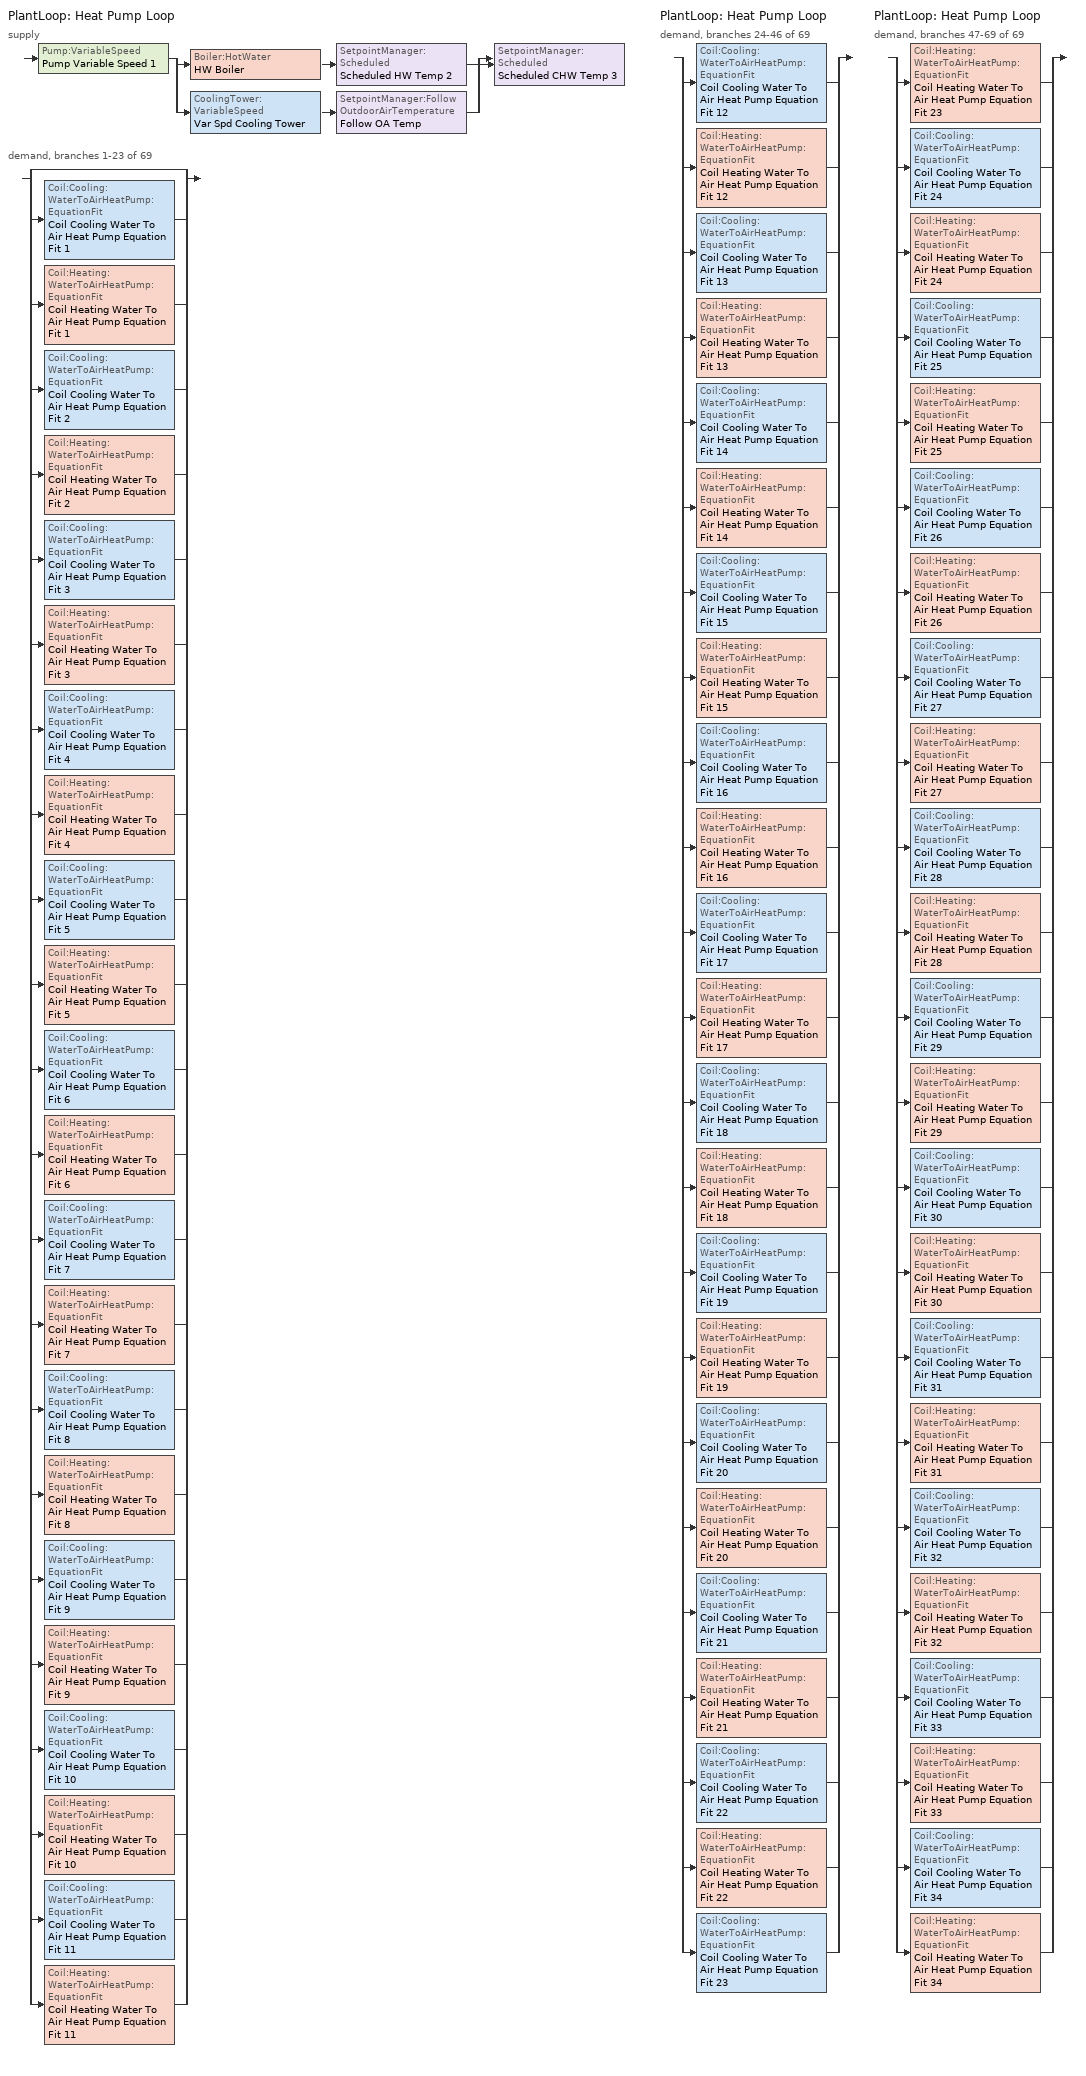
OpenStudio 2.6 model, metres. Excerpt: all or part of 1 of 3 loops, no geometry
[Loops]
PlantLoop 'Heat Pump Loop'
 supply: Pump:VariableSpeed 'Pump Variable Speed 1' > split
  | Boiler:HotWater 'HW Boiler' > SetpointManager:Scheduled 'Scheduled HW Temp 2'
  | CoolingTower:VariableSpeed 'Var Spd Cooling Tower' > SetpointManager:FollowOutdoorAirTemperature 'Follow OA Temp'
  join > SetpointManager:Scheduled 'Scheduled CHW Temp 3'
 demand, branches 1-23 of 69: split
  | bypass
  | Coil:Cooling:WaterToAirHeatPump:EquationFit 'Coil Cooling Water To Air Heat Pump Equation Fit 1'
  | Coil:Heating:WaterToAirHeatPump:EquationFit 'Coil Heating Water To Air Heat Pump Equation Fit 1'
  | Coil:Cooling:WaterToAirHeatPump:EquationFit 'Coil Cooling Water To Air Heat Pump Equation Fit 2'
  | Coil:Heating:WaterToAirHeatPump:EquationFit 'Coil Heating Water To Air Heat Pump Equation Fit 2'
  | Coil:Cooling:WaterToAirHeatPump:EquationFit 'Coil Cooling Water To Air Heat Pump Equation Fit 3'
  | Coil:Heating:WaterToAirHeatPump:EquationFit 'Coil Heating Water To Air Heat Pump Equation Fit 3'
  | Coil:Cooling:WaterToAirHeatPump:EquationFit 'Coil Cooling Water To Air Heat Pump Equation Fit 4'
  | Coil:Heating:WaterToAirHeatPump:EquationFit 'Coil Heating Water To Air Heat Pump Equation Fit 4'
  | Coil:Cooling:WaterToAirHeatPump:EquationFit 'Coil Cooling Water To Air Heat Pump Equation Fit 5'
  | Coil:Heating:WaterToAirHeatPump:EquationFit 'Coil Heating Water To Air Heat Pump Equation Fit 5'
  | Coil:Cooling:WaterToAirHeatPump:EquationFit 'Coil Cooling Water To Air Heat Pump Equation Fit 6'
  | Coil:Heating:WaterToAirHeatPump:EquationFit 'Coil Heating Water To Air Heat Pump Equation Fit 6'
  | Coil:Cooling:WaterToAirHeatPump:EquationFit 'Coil Cooling Water To Air Heat Pump Equation Fit 7'
  | Coil:Heating:WaterToAirHeatPump:EquationFit 'Coil Heating Water To Air Heat Pump Equation Fit 7'
  | Coil:Cooling:WaterToAirHeatPump:EquationFit 'Coil Cooling Water To Air Heat Pump Equation Fit 8'
  | Coil:Heating:WaterToAirHeatPump:EquationFit 'Coil Heating Water To Air Heat Pump Equation Fit 8'
  | Coil:Cooling:WaterToAirHeatPump:EquationFit 'Coil Cooling Water To Air Heat Pump Equation Fit 9'
  | Coil:Heating:WaterToAirHeatPump:EquationFit 'Coil Heating Water To Air Heat Pump Equation Fit 9'
  | Coil:Cooling:WaterToAirHeatPump:EquationFit 'Coil Cooling Water To Air Heat Pump Equation Fit 10'
  | Coil:Heating:WaterToAirHeatPump:EquationFit 'Coil Heating Water To Air Heat Pump Equation Fit 10'
  | Coil:Cooling:WaterToAirHeatPump:EquationFit 'Coil Cooling Water To Air Heat Pump Equation Fit 11'
  | Coil:Heating:WaterToAirHeatPump:EquationFit 'Coil Heating Water To Air Heat Pump Equation Fit 11'
PlantLoop 'Heat Pump Loop'
 demand, branches 24-46 of 69: split
  | Coil:Cooling:WaterToAirHeatPump:EquationFit 'Coil Cooling Water To Air Heat Pump Equation Fit 12'
  | Coil:Heating:WaterToAirHeatPump:EquationFit 'Coil Heating Water To Air Heat Pump Equation Fit 12'
  | Coil:Cooling:WaterToAirHeatPump:EquationFit 'Coil Cooling Water To Air Heat Pump Equation Fit 13'
  | Coil:Heating:WaterToAirHeatPump:EquationFit 'Coil Heating Water To Air Heat Pump Equation Fit 13'
  | Coil:Cooling:WaterToAirHeatPump:EquationFit 'Coil Cooling Water To Air Heat Pump Equation Fit 14'
  | Coil:Heating:WaterToAirHeatPump:EquationFit 'Coil Heating Water To Air Heat Pump Equation Fit 14'
  | Coil:Cooling:WaterToAirHeatPump:EquationFit 'Coil Cooling Water To Air Heat Pump Equation Fit 15'
  | Coil:Heating:WaterToAirHeatPump:EquationFit 'Coil Heating Water To Air Heat Pump Equation Fit 15'
  | Coil:Cooling:WaterToAirHeatPump:EquationFit 'Coil Cooling Water To Air Heat Pump Equation Fit 16'
  | Coil:Heating:WaterToAirHeatPump:EquationFit 'Coil Heating Water To Air Heat Pump Equation Fit 16'
  | Coil:Cooling:WaterToAirHeatPump:EquationFit 'Coil Cooling Water To Air Heat Pump Equation Fit 17'
  | Coil:Heating:WaterToAirHeatPump:EquationFit 'Coil Heating Water To Air Heat Pump Equation Fit 17'
  | Coil:Cooling:WaterToAirHeatPump:EquationFit 'Coil Cooling Water To Air Heat Pump Equation Fit 18'
  | Coil:Heating:WaterToAirHeatPump:EquationFit 'Coil Heating Water To Air Heat Pump Equation Fit 18'
  | Coil:Cooling:WaterToAirHeatPump:EquationFit 'Coil Cooling Water To Air Heat Pump Equation Fit 19'
  | Coil:Heating:WaterToAirHeatPump:EquationFit 'Coil Heating Water To Air Heat Pump Equation Fit 19'
  | Coil:Cooling:WaterToAirHeatPump:EquationFit 'Coil Cooling Water To Air Heat Pump Equation Fit 20'
  | Coil:Heating:WaterToAirHeatPump:EquationFit 'Coil Heating Water To Air Heat Pump Equation Fit 20'
  | Coil:Cooling:WaterToAirHeatPump:EquationFit 'Coil Cooling Water To Air Heat Pump Equation Fit 21'
  | Coil:Heating:WaterToAirHeatPump:EquationFit 'Coil Heating Water To Air Heat Pump Equation Fit 21'
  | Coil:Cooling:WaterToAirHeatPump:EquationFit 'Coil Cooling Water To Air Heat Pump Equation Fit 22'
  | Coil:Heating:WaterToAirHeatPump:EquationFit 'Coil Heating Water To Air Heat Pump Equation Fit 22'
  | Coil:Cooling:WaterToAirHeatPump:EquationFit 'Coil Cooling Water To Air Heat Pump Equation Fit 23'
PlantLoop 'Heat Pump Loop'
 demand, branches 47-69 of 69: split
  | Coil:Heating:WaterToAirHeatPump:EquationFit 'Coil Heating Water To Air Heat Pump Equation Fit 23'
  | Coil:Cooling:WaterToAirHeatPump:EquationFit 'Coil Cooling Water To Air Heat Pump Equation Fit 24'
  | Coil:Heating:WaterToAirHeatPump:EquationFit 'Coil Heating Water To Air Heat Pump Equation Fit 24'
  | Coil:Cooling:WaterToAirHeatPump:EquationFit 'Coil Cooling Water To Air Heat Pump Equation Fit 25'
  | Coil:Heating:WaterToAirHeatPump:EquationFit 'Coil Heating Water To Air Heat Pump Equation Fit 25'
  | Coil:Cooling:WaterToAirHeatPump:EquationFit 'Coil Cooling Water To Air Heat Pump Equation Fit 26'
  | Coil:Heating:WaterToAirHeatPump:EquationFit 'Coil Heating Water To Air Heat Pump Equation Fit 26'
  | Coil:Cooling:WaterToAirHeatPump:EquationFit 'Coil Cooling Water To Air Heat Pump Equation Fit 27'
  | Coil:Heating:WaterToAirHeatPump:EquationFit 'Coil Heating Water To Air Heat Pump Equation Fit 27'
  | Coil:Cooling:WaterToAirHeatPump:EquationFit 'Coil Cooling Water To Air Heat Pump Equation Fit 28'
  | Coil:Heating:WaterToAirHeatPump:EquationFit 'Coil Heating Water To Air Heat Pump Equation Fit 28'
  | Coil:Cooling:WaterToAirHeatPump:EquationFit 'Coil Cooling Water To Air Heat Pump Equation Fit 29'
  | Coil:Heating:WaterToAirHeatPump:EquationFit 'Coil Heating Water To Air Heat Pump Equation Fit 29'
  | Coil:Cooling:WaterToAirHeatPump:EquationFit 'Coil Cooling Water To Air Heat Pump Equation Fit 30'
  | Coil:Heating:WaterToAirHeatPump:EquationFit 'Coil Heating Water To Air Heat Pump Equation Fit 30'
  | Coil:Cooling:WaterToAirHeatPump:EquationFit 'Coil Cooling Water To Air Heat Pump Equation Fit 31'
  | Coil:Heating:WaterToAirHeatPump:EquationFit 'Coil Heating Water To Air Heat Pump Equation Fit 31'
  | Coil:Cooling:WaterToAirHeatPump:EquationFit 'Coil Cooling Water To Air Heat Pump Equation Fit 32'
  | Coil:Heating:WaterToAirHeatPump:EquationFit 'Coil Heating Water To Air Heat Pump Equation Fit 32'
  | Coil:Cooling:WaterToAirHeatPump:EquationFit 'Coil Cooling Water To Air Heat Pump Equation Fit 33'
  | Coil:Heating:WaterToAirHeatPump:EquationFit 'Coil Heating Water To Air Heat Pump Equation Fit 33'
  | Coil:Cooling:WaterToAirHeatPump:EquationFit 'Coil Cooling Water To Air Heat Pump Equation Fit 34'
  | Coil:Heating:WaterToAirHeatPump:EquationFit 'Coil Heating Water To Air Heat Pump Equation Fit 34'
[Sizing:Zone] Zone Cooling Design Supply Air Temperature Input Method=SupplyAirTemperature; Zone Cooling Design Supply Air Temperature {C}=14; Zone Cooling Design Supply Air Temperature Difference {deltaC}=11.11; Zone Heating Design Supply Air Temperature Input Method=SupplyAirTemperature; Zone Heating Design Supply Air Temperature {C}=40; Zone Heating Design Supply Air Temperature Difference {deltaC}=11.11; Zone Cooling Design Supply Air Humidity Ratio {kg-H2O/kg-air}=0.0085; Zone Heating Design Supply Air Humidity Ratio {kg-H2O/kg-air}=0.008; Cooling Design Air Flow Method=DesignDay; Heating Design Air Flow Method=DesignDay; Account for Dedicated Outdoor Air System=Yes; Dedicated Outdoor Air System Control Strategy=NeutralSupplyAir; Dedicated Outdoor Air Low Setpoint Temperature for Design {C}=autosize; Dedicated Outdoor Air High Setpoint Temperature for Design {C}=autosize
Thermal Zone: Data211; Thermal Zone: Data113; Thermal Zone: MEEL215; Thermal Zone: Restrooms212; Thermal Zone: MEEL117; Thermal Zone: Restrooms114
[Zone equipment]
Thermal Zone: Data211: Zone HVAC Water To Air Heat Pump 25
Thermal Zone: Data113: Zone HVAC Water To Air Heat Pump 18
Thermal Zone: MEEL215: Zone HVAC Water To Air Heat Pump 30
Thermal Zone: Restrooms212: Zone HVAC Water To Air Heat Pump 26
Thermal Zone: MEEL117: Zone HVAC Water To Air Heat Pump 14
Thermal Zone: Restrooms114: Zone HVAC Water To Air Heat Pump 32
[PlantLoop]
Heat Pump Loop: Fluid Type=Water; Glycol Concentration=0; Maximum Loop Temperature {C}=80; Minimum Loop Temperature {C}=5; Plant Loop Volume {m3}=Autocalculate; Load Distribution Scheme=Optimal
[Sizing:Plant]
Heat Pump Loop: Loop Type=Condenser; Design Loop Exit Temperature {C}=29.4444; Loop Design Temperature Difference {deltaC}=5.55556; Sizing Option=Coincident; Zone Timesteps in Averaging Window=1; Coincident Sizing Factor Mode=None
[Pump:VariableSpeed]
Pump Variable Speed 1: Rated Pump Head {Pa}=134508; Motor Efficiency=0.9; Coefficient 1 of the Part Load Performance Curve=0; Coefficient 2 of the Part Load Performance Curve=0.0216; Coefficient 3 of the Part Load Performance Curve=-0.0325; Coefficient 4 of the Part Load Performance Curve=1.0095; Pump Control Type=Continuous; Skin Loss Radiative Fraction=0.5; Design Power Sizing Method=PowerPerFlowPerPressure; Design Electric Power per Unit Flow Rate {W/(m3/s)}=348701.1; Design Shaft Power per Unit Flow Rate per Unit Head {W-s/m3-Pa}=1.28205; Design Minimum Flow Rate Fraction=0.2
[Fan:OnOff] Availability Schedule=Always On Discrete; Fan Efficiency=0.75; Pressure Rise {Pa}=286.187; Maximum Flow Rate {m3/s}=autosize; Motor Efficiency=0.9; Motor In Airstream Fraction=1
Name | Fan Power Ratio Function of Speed Ratio Curve | Fan Efficiency Ratio Function of Speed Ratio Curve
Fan On Off 1 | Fan On Off Power Curve | Fan On Off Efficiency Curve
Fan On Off 2 | Fan On Off Power Curve 16 | Fan On Off Efficiency Curve 16
Fan On Off 3 | Fan On Off Power Curve 17 | Fan On Off Efficiency Curve 17
Fan On Off 4 | Fan On Off Power Curve 18 | Fan On Off Efficiency Curve 18
Fan On Off 5 | Fan On Off Power Curve 19 | Fan On Off Efficiency Curve 19
Fan On Off 6 | Fan On Off Power Curve 20 | Fan On Off Efficiency Curve 20
Fan On Off 7 | Fan On Off Power Curve 21 | Fan On Off Efficiency Curve 21
Fan On Off 8 | Fan On Off Power Curve 22 | Fan On Off Efficiency Curve 22
Fan On Off 9 | Fan On Off Power Curve 23 | Fan On Off Efficiency Curve 23
Fan On Off 10 | Fan On Off Power Curve 24 | Fan On Off Efficiency Curve 24
Fan On Off 11 | Fan On Off Power Curve 25 | Fan On Off Efficiency Curve 25
Fan On Off 12 | Fan On Off Power Curve 26 | Fan On Off Efficiency Curve 26
Fan On Off 13 | Fan On Off Power Curve 27 | Fan On Off Efficiency Curve 27
Fan On Off 14 | Fan On Off Power Curve 28 | Fan On Off Efficiency Curve 28
Fan On Off 15 | Fan On Off Power Curve 29 | Fan On Off Efficiency Curve 29
Fan On Off 16 | Fan On Off Power Curve 30 | Fan On Off Efficiency Curve 30
Fan On Off 17 | Fan On Off Power Curve 31 | Fan On Off Efficiency Curve 31
Fan On Off 18 | Fan On Off Power Curve 32 | Fan On Off Efficiency Curve 32
Fan On Off 19 | Fan On Off Power Curve 33 | Fan On Off Efficiency Curve 33
Fan On Off 20 | Fan On Off Power Curve 34 | Fan On Off Efficiency Curve 34
Fan On Off 21 | Fan On Off Power Curve 35 | Fan On Off Efficiency Curve 35
Fan On Off 22 | Fan On Off Power Curve 36 | Fan On Off Efficiency Curve 36
Fan On Off 23 | Fan On Off Power Curve 37 | Fan On Off Efficiency Curve 37
Fan On Off 24 | Fan On Off Power Curve 38 | Fan On Off Efficiency Curve 38
Fan On Off 25 | Fan On Off Power Curve 39 | Fan On Off Efficiency Curve 39
Fan On Off 26 | Fan On Off Power Curve 40 | Fan On Off Efficiency Curve 40
Fan On Off 27 | Fan On Off Power Curve 41 | Fan On Off Efficiency Curve 41
Fan On Off 28 | Fan On Off Power Curve 42 | Fan On Off Efficiency Curve 42
Fan On Off 29 | Fan On Off Power Curve 43 | Fan On Off Efficiency Curve 43
Fan On Off 30 | Fan On Off Power Curve 44 | Fan On Off Efficiency Curve 44
Fan On Off 31 | Fan On Off Power Curve 45 | Fan On Off Efficiency Curve 45
Fan On Off 32 | Fan On Off Power Curve 46 | Fan On Off Efficiency Curve 46
Fan On Off 33 | Fan On Off Power Curve 47 | Fan On Off Efficiency Curve 47
Fan On Off 34 | Fan On Off Power Curve 48 | Fan On Off Efficiency Curve 48
[Coil:Cooling:WaterToAirHeatPump:EquationFit] Rated Cooling Coefficient of Performance {W/W}=6.45; Total Cooling Capacity Coefficient 1=-9.14907; Total Cooling Capacity Coefficient 2=10.8781; Total Cooling Capacity Coefficient 3=-1.71878; Total Cooling Capacity Coefficient 4=0.746415; Total Cooling Capacity Coefficient 5=0; Sensible Cooling Capacity Coefficient 1=-5.46269; Sensible Cooling Capacity Coefficient 2=17.9597; Sensible Cooling Capacity Coefficient 3=-11.8782; Sensible Cooling Capacity Coefficient 4=-0.980163; Sensible Cooling Capacity Coefficient 5=0.767286; Sensible Cooling Capacity Coefficient 6=0; Cooling Power Consumption Coefficient 1=-3.20541; Cooling Power Consumption Coefficient 2=-0.976409; Cooling Power Consumption Coefficient 3=3.97893; Cooling Power Consumption Coefficient 4=0.938182; Cooling Power Consumption Coefficient 5=0
Coil Cooling Water To Air Heat Pump Equation Fit 1; Coil Cooling Water To Air Heat Pump Equation Fit 2; Coil Cooling Water To Air Heat Pump Equation Fit 3; Coil Cooling Water To Air Heat Pump Equation Fit 4; Coil Cooling Water To Air Heat Pump Equation Fit 5; Coil Cooling Water To Air Heat Pump Equation Fit 6; Coil Cooling Water To Air Heat Pump Equation Fit 7; Coil Cooling Water To Air Heat Pump Equation Fit 8; Coil Cooling Water To Air Heat Pump Equation Fit 9; Coil Cooling Water To Air Heat Pump Equation Fit 10; Coil Cooling Water To Air Heat Pump Equation Fit 11; Coil Cooling Water To Air Heat Pump Equation Fit 12; Coil Cooling Water To Air Heat Pump Equation Fit 13; Coil Cooling Water To Air Heat Pump Equation Fit 14; Coil Cooling Water To Air Heat Pump Equation Fit 15; Coil Cooling Water To Air Heat Pump Equation Fit 16; Coil Cooling Water To Air Heat Pump Equation Fit 17; Coil Cooling Water To Air Heat Pump Equation Fit 18; Coil Cooling Water To Air Heat Pump Equation Fit 19; Coil Cooling Water To Air Heat Pump Equation Fit 20; Coil Cooling Water To Air Heat Pump Equation Fit 21; Coil Cooling Water To Air Heat Pump Equation Fit 22; Coil Cooling Water To Air Heat Pump Equation Fit 23; Coil Cooling Water To Air Heat Pump Equation Fit 24; Coil Cooling Water To Air Heat Pump Equation Fit 25; Coil Cooling Water To Air Heat Pump Equation Fit 26; Coil Cooling Water To Air Heat Pump Equation Fit 27; Coil Cooling Water To Air Heat Pump Equation Fit 28; Coil Cooling Water To Air Heat Pump Equation Fit 29; Coil Cooling Water To Air Heat Pump Equation Fit 30; Coil Cooling Water To Air Heat Pump Equation Fit 31; Coil Cooling Water To Air Heat Pump Equation Fit 32; Coil Cooling Water To Air Heat Pump Equation Fit 33; Coil Cooling Water To Air Heat Pump Equation Fit 34
[Coil:Heating:WaterToAirHeatPump:EquationFit] Rated Heating Coefficient of Performance {W/W}=4; Heating Capacity Coefficient 1=-1.36131; Heating Capacity Coefficient 2=-2.4718; Heating Capacity Coefficient 3=4.17316; Heating Capacity Coefficient 4=0.640757; Heating Capacity Coefficient 5=0; Heating Power Consumption Coefficient 1=-2.17694; Heating Power Consumption Coefficient 2=0.832114; Heating Power Consumption Coefficient 3=1.57074; Heating Power Consumption Coefficient 4=0.690794; Heating Power Consumption Coefficient 5=0
Coil Heating Water To Air Heat Pump Equation Fit 1; Coil Heating Water To Air Heat Pump Equation Fit 2; Coil Heating Water To Air Heat Pump Equation Fit 3; Coil Heating Water To Air Heat Pump Equation Fit 4; Coil Heating Water To Air Heat Pump Equation Fit 5; Coil Heating Water To Air Heat Pump Equation Fit 6; Coil Heating Water To Air Heat Pump Equation Fit 7; Coil Heating Water To Air Heat Pump Equation Fit 8; Coil Heating Water To Air Heat Pump Equation Fit 9; Coil Heating Water To Air Heat Pump Equation Fit 10; Coil Heating Water To Air Heat Pump Equation Fit 11; Coil Heating Water To Air Heat Pump Equation Fit 12; Coil Heating Water To Air Heat Pump Equation Fit 13; Coil Heating Water To Air Heat Pump Equation Fit 14; Coil Heating Water To Air Heat Pump Equation Fit 15; Coil Heating Water To Air Heat Pump Equation Fit 16; Coil Heating Water To Air Heat Pump Equation Fit 17; Coil Heating Water To Air Heat Pump Equation Fit 18; Coil Heating Water To Air Heat Pump Equation Fit 19; Coil Heating Water To Air Heat Pump Equation Fit 20; Coil Heating Water To Air Heat Pump Equation Fit 21; Coil Heating Water To Air Heat Pump Equation Fit 22; Coil Heating Water To Air Heat Pump Equation Fit 23; Coil Heating Water To Air Heat Pump Equation Fit 24; Coil Heating Water To Air Heat Pump Equation Fit 25; Coil Heating Water To Air Heat Pump Equation Fit 26; Coil Heating Water To Air Heat Pump Equation Fit 27; Coil Heating Water To Air Heat Pump Equation Fit 28; Coil Heating Water To Air Heat Pump Equation Fit 29; Coil Heating Water To Air Heat Pump Equation Fit 30; Coil Heating Water To Air Heat Pump Equation Fit 31; Coil Heating Water To Air Heat Pump Equation Fit 32; Coil Heating Water To Air Heat Pump Equation Fit 33; Coil Heating Water To Air Heat Pump Equation Fit 34
[Coil:Heating:Electric] Availability Schedule=Always On Discrete
Coil Heating Electric 1; Coil Heating Electric 2; Coil Heating Electric 3; Coil Heating Electric 4; Coil Heating Electric 5; Coil Heating Electric 6; Coil Heating Electric 7; Coil Heating Electric 8; Coil Heating Electric 9; Coil Heating Electric 10; Coil Heating Electric 11; Coil Heating Electric 12; Coil Heating Electric 13; Coil Heating Electric 14; Coil Heating Electric 15; Coil Heating Electric 16; Coil Heating Electric 17; Coil Heating Electric 18; Coil Heating Electric 19; Coil Heating Electric 20; Coil Heating Electric 21; Coil Heating Electric 22; Coil Heating Electric 23; Coil Heating Electric 24; Coil Heating Electric 25; Coil Heating Electric 26; Coil Heating Electric 27; Coil Heating Electric 28; Coil Heating Electric 29; Coil Heating Electric 30; Coil Heating Electric 31; Coil Heating Electric 32; Coil Heating Electric 33; Coil Heating Electric 34
[ZoneHVAC:WaterToAirHeatPump] Availability Schedule=Always On Discrete; Supply Air Flow Rate During Cooling Operation {m3/s}=Autosize; Supply Air Flow Rate During Heating Operation {m3/s}=Autosize; Supply Air Flow Rate When No Cooling or Heating is Needed {m3/s}=0; Outdoor Air Flow Rate During Cooling Operation {m3/s}=0; Outdoor Air Flow Rate During Heating Operation {m3/s}=0; Outdoor Air Flow Rate When No Cooling or Heating is Needed {m3/s}=0; Maximum Supply Air Temperature from Supplemental Heater {C}=Autosize
Name | Supply Air Fan | Heating Coil | Cooling Coil | Supplemental Heating Coil
Zone HVAC Water To Air Heat Pump 1 | Fan On Off 1 | Coil Heating Water To Air Heat Pump Equation Fit 1 | Coil Cooling Water To Air Heat Pump Equation Fit 1 | Coil Heating Electric 1
Zone HVAC Water To Air Heat Pump 2 | Fan On Off 2 | Coil Heating Water To Air Heat Pump Equation Fit 2 | Coil Cooling Water To Air Heat Pump Equation Fit 2 | Coil Heating Electric 2
Zone HVAC Water To Air Heat Pump 3 | Fan On Off 3 | Coil Heating Water To Air Heat Pump Equation Fit 3 | Coil Cooling Water To Air Heat Pump Equation Fit 3 | Coil Heating Electric 3
Zone HVAC Water To Air Heat Pump 4 | Fan On Off 4 | Coil Heating Water To Air Heat Pump Equation Fit 4 | Coil Cooling Water To Air Heat Pump Equation Fit 4 | Coil Heating Electric 4
Zone HVAC Water To Air Heat Pump 5 | Fan On Off 5 | Coil Heating Water To Air Heat Pump Equation Fit 5 | Coil Cooling Water To Air Heat Pump Equation Fit 5 | Coil Heating Electric 5
Zone HVAC Water To Air Heat Pump 6 | Fan On Off 6 | Coil Heating Water To Air Heat Pump Equation Fit 6 | Coil Cooling Water To Air Heat Pump Equation Fit 6 | Coil Heating Electric 6
Zone HVAC Water To Air Heat Pump 7 | Fan On Off 7 | Coil Heating Water To Air Heat Pump Equation Fit 7 | Coil Cooling Water To Air Heat Pump Equation Fit 7 | Coil Heating Electric 7
Zone HVAC Water To Air Heat Pump 8 | Fan On Off 8 | Coil Heating Water To Air Heat Pump Equation Fit 8 | Coil Cooling Water To Air Heat Pump Equation Fit 8 | Coil Heating Electric 8
Zone HVAC Water To Air Heat Pump 9 | Fan On Off 9 | Coil Heating Water To Air Heat Pump Equation Fit 9 | Coil Cooling Water To Air Heat Pump Equation Fit 9 | Coil Heating Electric 9
Zone HVAC Water To Air Heat Pump 10 | Fan On Off 10 | Coil Heating Water To Air Heat Pump Equation Fit 10 | Coil Cooling Water To Air Heat Pump Equation Fit 10 | Coil Heating Electric 10
Zone HVAC Water To Air Heat Pump 11 | Fan On Off 11 | Coil Heating Water To Air Heat Pump Equation Fit 11 | Coil Cooling Water To Air Heat Pump Equation Fit 11 | Coil Heating Electric 11
Zone HVAC Water To Air Heat Pump 12 | Fan On Off 12 | Coil Heating Water To Air Heat Pump Equation Fit 12 | Coil Cooling Water To Air Heat Pump Equation Fit 12 | Coil Heating Electric 12
Zone HVAC Water To Air Heat Pump 13 | Fan On Off 13 | Coil Heating Water To Air Heat Pump Equation Fit 13 | Coil Cooling Water To Air Heat Pump Equation Fit 13 | Coil Heating Electric 13
Zone HVAC Water To Air Heat Pump 14 | Fan On Off 14 | Coil Heating Water To Air Heat Pump Equation Fit 14 | Coil Cooling Water To Air Heat Pump Equation Fit 14 | Coil Heating Electric 14
Zone HVAC Water To Air Heat Pump 15 | Fan On Off 15 | Coil Heating Water To Air Heat Pump Equation Fit 15 | Coil Cooling Water To Air Heat Pump Equation Fit 15 | Coil Heating Electric 15
Zone HVAC Water To Air Heat Pump 16 | Fan On Off 16 | Coil Heating Water To Air Heat Pump Equation Fit 16 | Coil Cooling Water To Air Heat Pump Equation Fit 16 | Coil Heating Electric 16
Zone HVAC Water To Air Heat Pump 17 | Fan On Off 17 | Coil Heating Water To Air Heat Pump Equation Fit 17 | Coil Cooling Water To Air Heat Pump Equation Fit 17 | Coil Heating Electric 17
Zone HVAC Water To Air Heat Pump 18 | Fan On Off 18 | Coil Heating Water To Air Heat Pump Equation Fit 18 | Coil Cooling Water To Air Heat Pump Equation Fit 18 | Coil Heating Electric 18
Zone HVAC Water To Air Heat Pump 19 | Fan On Off 19 | Coil Heating Water To Air Heat Pump Equation Fit 19 | Coil Cooling Water To Air Heat Pump Equation Fit 19 | Coil Heating Electric 19
Zone HVAC Water To Air Heat Pump 20 | Fan On Off 20 | Coil Heating Water To Air Heat Pump Equation Fit 20 | Coil Cooling Water To Air Heat Pump Equation Fit 20 | Coil Heating Electric 20
Zone HVAC Water To Air Heat Pump 21 | Fan On Off 21 | Coil Heating Water To Air Heat Pump Equation Fit 21 | Coil Cooling Water To Air Heat Pump Equation Fit 21 | Coil Heating Electric 21
Zone HVAC Water To Air Heat Pump 22 | Fan On Off 22 | Coil Heating Water To Air Heat Pump Equation Fit 22 | Coil Cooling Water To Air Heat Pump Equation Fit 22 | Coil Heating Electric 22
Zone HVAC Water To Air Heat Pump 23 | Fan On Off 23 | Coil Heating Water To Air Heat Pump Equation Fit 23 | Coil Cooling Water To Air Heat Pump Equation Fit 23 | Coil Heating Electric 23
Zone HVAC Water To Air Heat Pump 24 | Fan On Off 24 | Coil Heating Water To Air Heat Pump Equation Fit 24 | Coil Cooling Water To Air Heat Pump Equation Fit 24 | Coil Heating Electric 24
Zone HVAC Water To Air Heat Pump 25 | Fan On Off 25 | Coil Heating Water To Air Heat Pump Equation Fit 25 | Coil Cooling Water To Air Heat Pump Equation Fit 25 | Coil Heating Electric 25
Zone HVAC Water To Air Heat Pump 26 | Fan On Off 26 | Coil Heating Water To Air Heat Pump Equation Fit 26 | Coil Cooling Water To Air Heat Pump Equation Fit 26 | Coil Heating Electric 26
Zone HVAC Water To Air Heat Pump 27 | Fan On Off 27 | Coil Heating Water To Air Heat Pump Equation Fit 27 | Coil Cooling Water To Air Heat Pump Equation Fit 27 | Coil Heating Electric 27
Zone HVAC Water To Air Heat Pump 28 | Fan On Off 28 | Coil Heating Water To Air Heat Pump Equation Fit 28 | Coil Cooling Water To Air Heat Pump Equation Fit 28 | Coil Heating Electric 28
Zone HVAC Water To Air Heat Pump 29 | Fan On Off 29 | Coil Heating Water To Air Heat Pump Equation Fit 29 | Coil Cooling Water To Air Heat Pump Equation Fit 29 | Coil Heating Electric 29
Zone HVAC Water To Air Heat Pump 30 | Fan On Off 30 | Coil Heating Water To Air Heat Pump Equation Fit 30 | Coil Cooling Water To Air Heat Pump Equation Fit 30 | Coil Heating Electric 30
Zone HVAC Water To Air Heat Pump 31 | Fan On Off 31 | Coil Heating Water To Air Heat Pump Equation Fit 31 | Coil Cooling Water To Air Heat Pump Equation Fit 31 | Coil Heating Electric 31
Zone HVAC Water To Air Heat Pump 32 | Fan On Off 32 | Coil Heating Water To Air Heat Pump Equation Fit 32 | Coil Cooling Water To Air Heat Pump Equation Fit 32 | Coil Heating Electric 32
Zone HVAC Water To Air Heat Pump 33 | Fan On Off 33 | Coil Heating Water To Air Heat Pump Equation Fit 33 | Coil Cooling Water To Air Heat Pump Equation Fit 33 | Coil Heating Electric 33
Zone HVAC Water To Air Heat Pump 34 | Fan On Off 34 | Coil Heating Water To Air Heat Pump Equation Fit 34 | Coil Cooling Water To Air Heat Pump Equation Fit 34 | Coil Heating Electric 34
[Boiler:HotWater]
HW Boiler: Efficiency Curve Temperature Evaluation Variable=LeavingBoiler; Normalized Boiler Efficiency Curve=Boiler Efficiency; Design Water Outlet Temperature {C}=48.8889; Minimum Part Load Ratio=0; Water Outlet Upper Temperature Limit {C}=99; Boiler Flow Mode=LeavingSetpointModulated; Parasitic Electric Load {W}=0; Sizing Factor=1
[SetpointManager:Scheduled] Control Variable=Temperature
Name | Schedule
Scheduled HW Temp 2 | Min Max Temp w Deadband Min Temp Schedule
Scheduled CHW Temp 3 | Min Max Temp w Deadband Max Temp Sch
[CoolingTower:VariableSpeed]
Var Spd Cooling Tower: Model Type=CoolToolsCrossFlow; Design Inlet Air Wet-Bulb Temperature {C}=20; Design Approach Temperature {deltaC}=2.77778; Design Range Temperature {deltaC}=5.5556; Design Water Flow Rate {m3/s}=autosize; Design Air Flow Rate {m3/s}=autosize; Design Fan Power {W}=autosize; Fan Power Ratio Function of Air Flow Rate Ratio Curve=Var Spd Cooling Tower 1 Fan Power Ratio Curve; Minimum Air Flow Rate Ratio=0.2; Fraction of Tower Capacity in Free Convection Regime=0.125; Basin Heater Capacity {W/K}=0; Basin Heater Setpoint Temperature {C}=2; Evaporation Loss Mode=SaturatedExit; Evaporation Loss Factor {percent/K}=0.2; Drift Loss Percent {percent}=0.008; Blowdown Calculation Mode=ConcentrationRatio; Blowdown Concentration Ratio=3; Sizing Factor=1
[SetpointManager:FollowOutdoorAirTemperature]
Follow OA Temp: Control Variable=Temperature; Reference Temperature Type=OutdoorAirWetBulb; Offset Temperature Difference {deltaC}=3.88889; Maximum Setpoint Temperature {C}=80; Minimum Setpoint Temperature {C}=5
[Schedule:Ruleset]
Name | Default Day Schedule
Min Max Temp w Deadband Max Temp Sch | Min Max Temp w Deadband Max Day
Min Max Temp w Deadband Min Temp Schedule | Min Max Temp w Deadband Min Day
[Schedule:Day]
Min Max Temp w Deadband Max Day: 24, 0, 22.2222
Min Max Temp w Deadband Min Day: 24, 0, 12.7778
[Schedule:Constant]
Always On Discrete: Value=1
[Curve:Exponent] Coefficient1 Constant=1; Coefficient2 Constant=0; Coefficient3 Constant=0; Minimum Value of x=0; Maximum Value of x=1
Fan On Off Power Curve; Fan On Off Power Curve 16; Fan On Off Power Curve 17; Fan On Off Power Curve 18; Fan On Off Power Curve 19; Fan On Off Power Curve 20; Fan On Off Power Curve 21; Fan On Off Power Curve 22; Fan On Off Power Curve 23; Fan On Off Power Curve 24; Fan On Off Power Curve 25; Fan On Off Power Curve 26; Fan On Off Power Curve 27; Fan On Off Power Curve 28; Fan On Off Power Curve 29; Fan On Off Power Curve 30; Fan On Off Power Curve 31; Fan On Off Power Curve 32; Fan On Off Power Curve 33; Fan On Off Power Curve 34; Fan On Off Power Curve 35; Fan On Off Power Curve 36; Fan On Off Power Curve 37; Fan On Off Power Curve 38; Fan On Off Power Curve 39; Fan On Off Power Curve 40; Fan On Off Power Curve 41; Fan On Off Power Curve 42; Fan On Off Power Curve 43; Fan On Off Power Curve 44; Fan On Off Power Curve 45; Fan On Off Power Curve 46; Fan On Off Power Curve 47; Fan On Off Power Curve 48
[Curve:Cubic] Maximum Value of x=1
Name | Coefficient1 Constant | Coefficient2 x | Coefficient3 x**2 | Coefficient4 x**3 | Minimum Value of x
Fan On Off Efficiency Curve; Fan On Off Efficiency Curve 16; Fan On Off Efficiency Curve 17; Fan On Off Efficiency Curve 18; Fan On Off Efficiency Curve 19; Fan On Off Efficiency Curve 20; Fan On Off Efficiency Curve 21; Fan On Off Efficiency Curve 22; Fan On Off Efficiency Curve 23; Fan On Off Efficiency Curve 24; Fan On Off Efficiency Curve 25; Fan On Off Efficiency Curve 26; Fan On Off Efficiency Curve 27; Fan On Off Efficiency Curve 28; Fan On Off Efficiency Curve 29; Fan On Off Efficiency Curve 30; Fan On Off Efficiency Curve 31; Fan On Off Efficiency Curve 32; Fan On Off Efficiency Curve 33; Fan On Off Efficiency Curve 34; Fan On Off Efficiency Curve 35; Fan On Off Efficiency Curve 36; Fan On Off Efficiency Curve 37; Fan On Off Efficiency Curve 38; Fan On Off Efficiency Curve 39; Fan On Off Efficiency Curve 40; Fan On Off Efficiency Curve 41; Fan On Off Efficiency Curve 42; Fan On Off Efficiency Curve 43; Fan On Off Efficiency Curve 44; Fan On Off Efficiency Curve 45; Fan On Off Efficiency Curve 46; Fan On Off Efficiency Curve 47; Fan On Off Efficiency Curve 48 | 1 | 0 | 0 | 0 | 0
Var Spd Cooling Tower 1 Fan Power Ratio Curve | -0.0093 | 0.0512 | -0.0838 | 1.0419 | 0.15
[Curve:Biquadratic]
Boiler Efficiency: Coefficient1 Constant=1; Coefficient2 x=0; Coefficient3 x**2=0; Coefficient4 y=0; Coefficient5 y**2=0; Coefficient6 x*y=0; Minimum Value of x=0; Maximum Value of x=1; Minimum Value of y=0; Maximum Value of y=1
